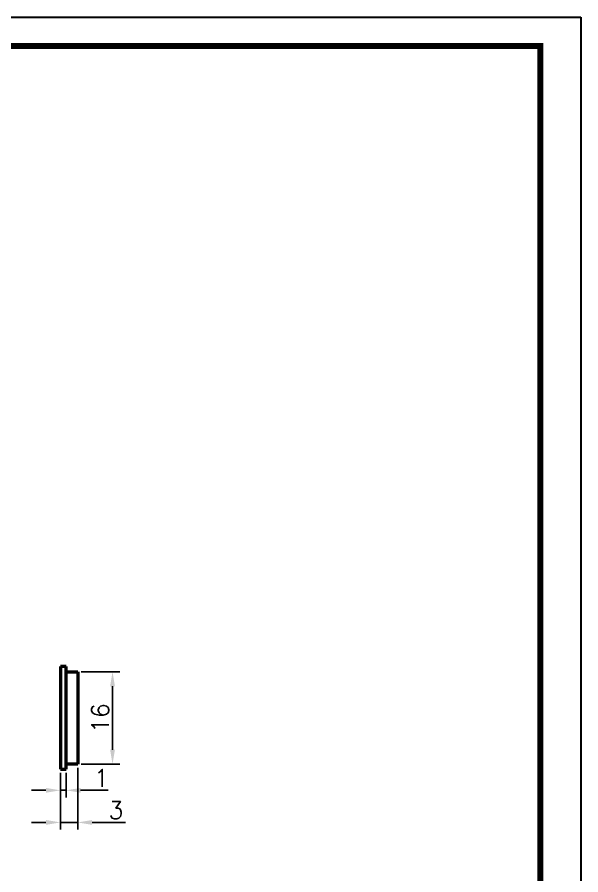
# Model space of a CAD drawing. Header units: millimetres. Extents: x 2926 to 3382, y -265 to 32.
# Drawn here: x 3284.3 to 3381.9, y -116.6 to 31.9 of the extents above; entities that cross this region are included whole.
import ezdxf

# ---------------------------------------------------------------- set-up
doc = ezdxf.new("R2010")
doc.units = ezdxf.units.MM
doc.layers.get('0').update_dxf_attribs({"lineweight": 30})
doc.layers.get('Defpoints').update_dxf_attribs({"lineweight": 15})
doc.layers.add('标注', color=3, linetype='Continuous', lineweight=15)
doc.layers.add('粗线', color=7, linetype='Continuous', lineweight=50)
doc.styles.get("Standard").update_dxf_attribs({"font": 'txt.shx', "bigfont": 'gbcbig.shx'})
doc.dimstyles.new('ISO-25', dxfattribs={"dimtxt": 3, "dimasz": 2.5, "dimexe": 1.25, "dimexo": 0.625, "dimtad": 1, "dimtoh": 1, "dimdsep": 46, "dimtxsty": 'Standard', "dimcen": 2.5, "dimadec": 0, "dimazin": 0, "dimtfac": 1, "dimtmove": 0, "dimatfit": 3, "dimfxl": 0, "dimarcsym": 0})

# ---------------------------------------------------------------- blocks, each defined once
blk = doc.blocks.new('*D97')
at = {"layer": 'Defpoints', "color": 0, "transparency": 16777216}
for p in [(3294.78, -97.49), (3291.78, -98.38), (3294.78, -107.57)]:
    blk.add_point(p, dxfattribs=at)
at = {"layer": '标注', "color": 0, "lineweight": -2, "transparency": 16777216}
for p, q in [((3291.78, -99), (3291.78, -108.82)), ((3294.78, -98.11), (3294.78, -108.82)), ((3289.28, -107.57), (3286.78, -107.57)), ((3291.78, -107.57), (3294.78, -107.57)), ((3297.28, -107.57), (3303.03, -107.57))]:
    blk.add_line(p, q, dxfattribs=at)
at = {"layer": '标注', "color": 0, "transparency": 16777216}
for points in [[(3289.28, -107.15), (3289.28, -107.99), (3291.78, -107.57)], [(3297.28, -107.15), (3297.28, -107.99), (3294.78, -107.57)]]:
    blk.add_solid(points, dxfattribs=at)
at = {"layer": '标注', "color": 0, "transparency": 16777216, "insert": (3301.4, -105.45), "char_height": 3, "attachment_point": 5}
blk.add_mtext('3', dxfattribs=at)
blk = doc.blocks.new('*D122')
at = {"layer": 'Defpoints', "color": 0, "transparency": 16777216}
for p in [(3291.78, -98.38), (3292.78, -98.38), (3292.78, -102.01)]:
    blk.add_point(p, dxfattribs=at)
at = {"layer": '标注', "color": 0, "lineweight": -2, "transparency": 16777216}
for p, q in [((3291.78, -99), (3291.78, -103.26)), ((3292.78, -99), (3292.78, -103.26)), ((3289.28, -102.01), (3286.78, -102.01)), ((3291.78, -102.01), (3292.78, -102.01)), ((3295.28, -102.01), (3300.03, -102.01))]:
    blk.add_line(p, q, dxfattribs=at)
at = {"layer": '标注', "color": 0, "transparency": 16777216}
for points in [[(3289.28, -101.6), (3289.28, -102.43), (3291.78, -102.01)], [(3295.28, -101.6), (3295.28, -102.43), (3292.78, -102.01)]]:
    blk.add_solid(points, dxfattribs=at)
at = {"layer": '标注', "color": 0, "transparency": 16777216, "insert": (3298.9, -99.89), "char_height": 3, "attachment_point": 5}
blk.add_mtext('1', dxfattribs=at)
blk = doc.blocks.new('*D125')
at = {"layer": 'Defpoints', "color": 0, "transparency": 16777216}
for p in [(3294.78, -81.49), (3300.81, -81.49), (3294.78, -97.49)]:
    blk.add_point(p, dxfattribs=at)
at = {"layer": '标注', "color": 0, "lineweight": -2, "transparency": 16777216}
for p, q in [((3295.4, -81.49), (3302.06, -81.49)), ((3300.81, -94.99), (3300.81, -83.99)), ((3295.4, -97.49), (3302.06, -97.49))]:
    blk.add_line(p, q, dxfattribs=at)
at = {"layer": '标注', "color": 0, "transparency": 16777216}
for points in [[(3300.39, -83.99), (3301.22, -83.99), (3300.81, -81.49)], [(3300.39, -94.99), (3301.22, -94.99), (3300.81, -97.49)]]:
    blk.add_solid(points, dxfattribs=at)
at = {"layer": '标注', "color": 0, "transparency": 16777216, "insert": (3298.68, -89.49), "char_height": 3, "attachment_point": 5, "rotation": 90}
blk.add_mtext('16', dxfattribs=at)

msp = doc.modelspace()

# ---------------------------------------------------------------- linework, layer by layer
for p, q in [((3171.851, 31.854), (3381.851, 31.854)), ((3381.851, 31.854), (3381.851, -265.146))]:
    msp.add_line(p, q)
at = {"color": 4, "const_width": 1}
msp.add_lwpolyline([(3171.851, -260.146), (3374.851, -260.146), (3374.851, 26.854), (3191.851, 26.854), (3191.851, -260.146)], dxfattribs=at)
at = {"layer": '粗线'}
for p, q in [((3291.779, -80.595), (3291.779, -98.375)), ((3292.779, -80.595), (3291.779, -80.595)), ((3292.779, -98.375), (3292.779, -80.595)), ((3292.779, -81.485), (3294.779, -81.485)), ((3294.779, -81.485), (3294.779, -97.485)), ((3294.779, -97.485), (3292.779, -97.485)), ((3291.779, -98.375), (3292.779, -98.375))]:
    msp.add_line(p, q, dxfattribs=at)

# ---------------------------------------------------------------- dimensions: what is measured, and where the dimension line sits
at = {"layer": '标注'}
dim = msp.add_linear_dim(base=(3300.807, -81.485), p1=(3294.779, -97.485), p2=(3294.779, -81.485), angle=90, dimstyle='ISO-25', dxfattribs=at)
dim.commit()
dim.dimension.update_dxf_attribs({"geometry": '*D125', "text_midpoint": (3298.682, -89.485)})
dim = msp.add_linear_dim(base=(3294.779, -107.571), p1=(3291.779, -98.375), p2=(3294.779, -97.485), dimstyle='ISO-25', dxfattribs=at)
dim.commit()
dim.dimension.update_dxf_attribs({"geometry": '*D97', "text_midpoint": (3301.404, -107.571), "dimtype": 160})
dim = msp.add_linear_dim(base=(3292.779, -102.013), p1=(3291.779, -98.375), p2=(3292.779, -98.375), dimstyle='ISO-25', dxfattribs=at)
dim.commit()
dim.dimension.update_dxf_attribs({"geometry": '*D122', "text_midpoint": (3298.904, -99.888)})

doc.saveas('drawing.dxf')
